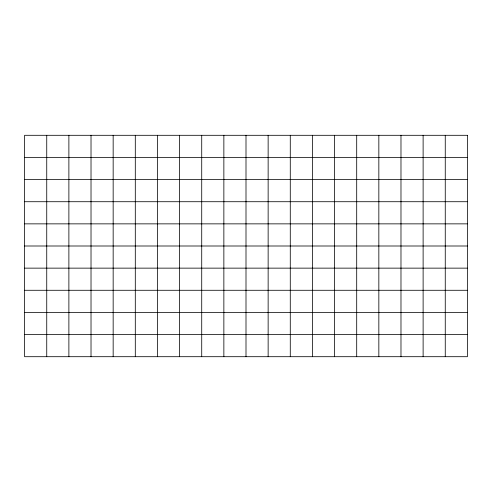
<?xml version="1.0" encoding="UTF-8"?>
<svg xmlns="http://www.w3.org/2000/svg" width="492" height="492" viewBox="0 0 492 492"><rect width="100%" height="100%" fill="white"/><g stroke="black" fill="none" stroke-linecap="round" stroke-linejoin="round"><path stroke-width="0.74" d="M24.6 157.44L467.4 157.44M24.6 179.58L467.4 179.58M24.6 201.72L467.4 201.72M24.6 223.86L467.4 223.86M24.6 246L467.4 246M24.6 268.14L467.4 268.14M24.6 290.28L467.4 290.28M24.6 312.42L467.4 312.42M24.6 334.56L467.4 334.56M445.26 135.3L445.26 356.7M423.12 135.3L423.12 356.7M400.98 135.3L400.98 356.7M378.84 135.3L378.84 356.7M356.7 135.3L356.7 356.7M334.56 135.3L334.56 356.7M312.42 135.3L312.42 356.7M290.28 135.3L290.28 356.7M268.14 135.3L268.14 356.7M246 135.3L246 356.7M223.86 135.3L223.86 356.7M201.72 135.3L201.72 356.7M179.58 135.3L179.58 356.7M157.44 135.3L157.44 356.7M135.3 135.3L135.3 356.7M113.16 135.3L113.16 356.7M91.02 135.3L91.02 356.7M68.88 135.3L68.88 356.7M46.74 135.3L46.74 356.7M467.4 135.3L24.6 135.3L24.6 356.7L467.4 356.7L467.4 135.3"/></g></svg>
